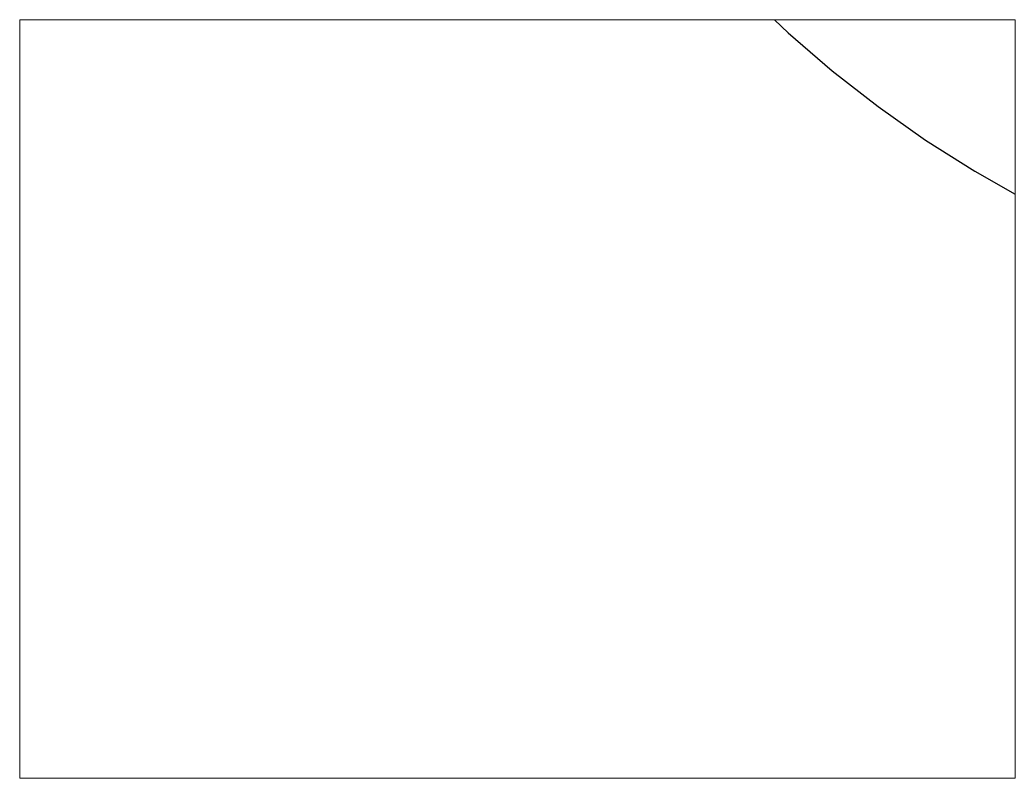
# Paper-space layout 'Layout1' of a CAD drawing. Header units: millimetres. Extents: x 0.63 to 9.03, y 0.8 to 7.2.
# The model-space entities are those that its viewports show. They can reach past a viewport. Long polylines and large blocks are cut down to what shows.
import ezdxf

# ---------------------------------------------------------------- set-up
doc = ezdxf.new("R2010")
doc.units = ezdxf.units.MM
doc.layers.add('iTopie_plate_2_layer_1', color=1, linetype='Continuous')
doc.layers.add('View Port', color=7, linetype='Continuous', plot=False)

msp = doc.modelspace()

# ---------------------------------------------------------------- linework, layer by layer
at = {"layer": 'iTopie_plate_2_layer_1'}
msp.add_lwpolyline([(7.92892, 7.92892), (8.28441, 7.59048), (8.28441, 7.59048), (8.65607, 7.26988), (8.65607, 7.26988), (9.043, 6.96791), (9.043, 6.96791), (9.44429, 6.6853), (9.44429, 6.6853), (9.85896, 6.4227), (9.85896, 6.4227), (10.286, 6.18079)], dxfattribs=at)

psp = doc.layouts.get("Layout1")

# ---------------------------------------------------------------- viewports
at = {"layer": 'View Port'}
psp.add_viewport(center=(4.8289, 4), size=(8.4, 6.4), view_center_point=(6, 4.5), view_height=6.3999996, dxfattribs=at)

doc.saveas('drawing.dxf')
